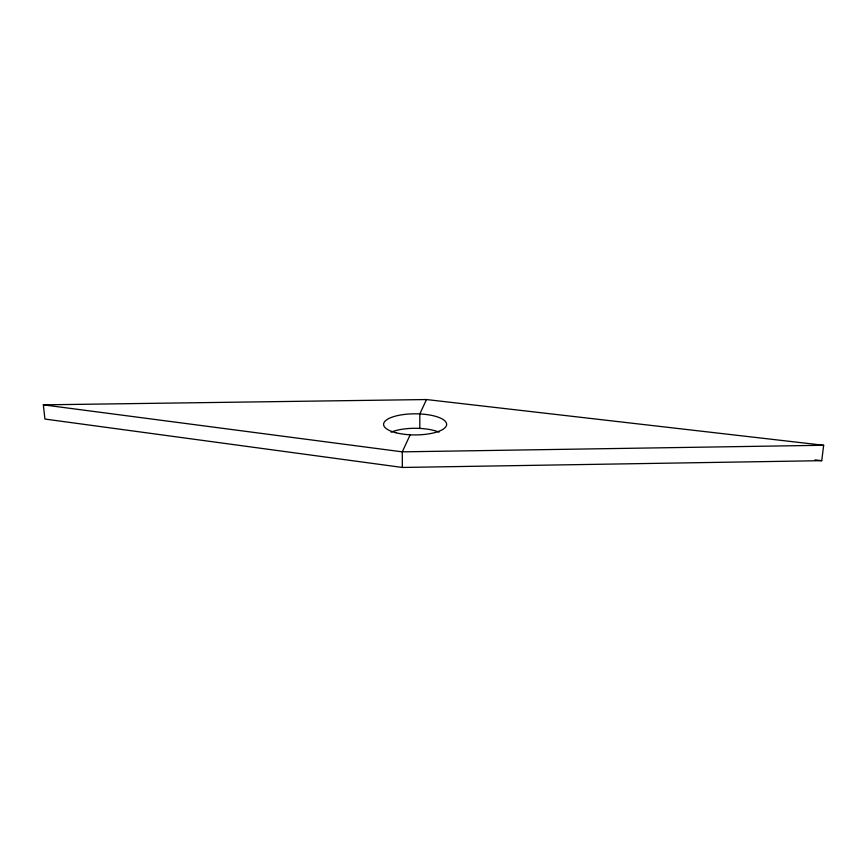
<?xml version="1.0" encoding="UTF-8"?>
<svg xmlns="http://www.w3.org/2000/svg" width="867" height="867" viewBox="0 0 867 867"><rect width="100%" height="100%" fill="white"/><g stroke="black" fill="none" stroke-linecap="round" stroke-linejoin="round"><path stroke-width="1.3" d="M419.801 428.406L419.823 413.938L426.477 399.546L823.65 445.27L821.743 460.68L402.342 467.454L44.921 419.054L43.35 404.846L426.477 399.546M410.178 434.79L402.288 451.848L402.342 467.454M823.65 445.27L402.288 451.848L43.35 404.846M815.023 459.878L821.743 460.68M391.039 432.189A31.385 10.87 0 0 1 439.07 432.134M395.97 432.752A31.526 10.556 0 0 0 446.375 425.73A31.526 10.556 0 0 0 403.003 414.621A31.526 10.556 0 0 0 395.97 432.752"/></g></svg>
